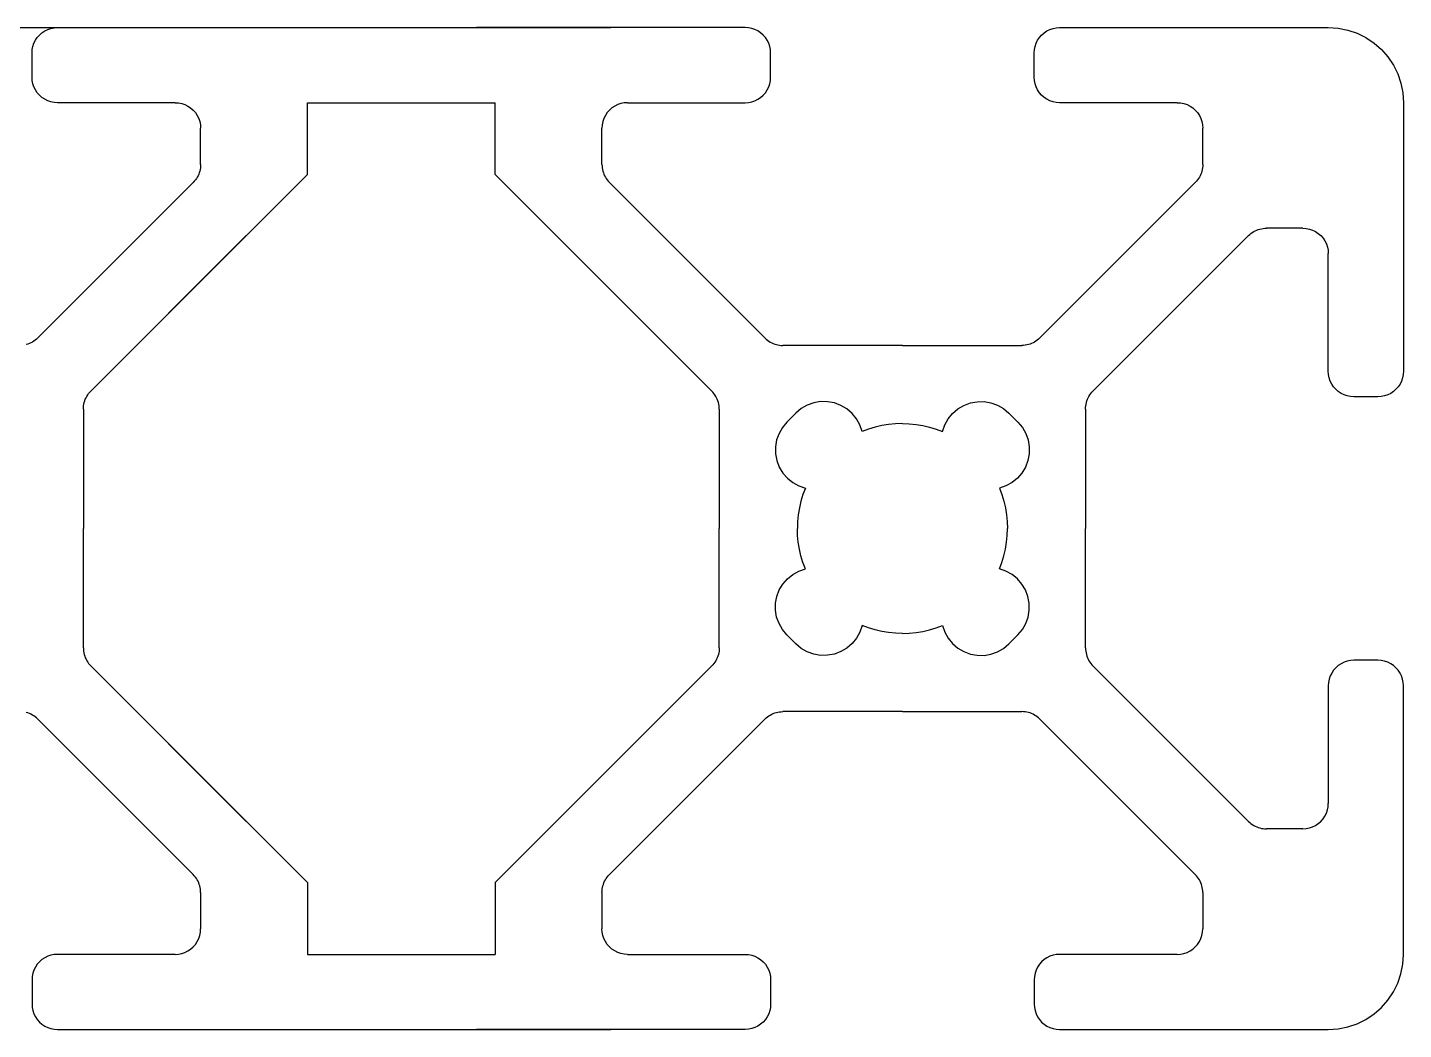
# Model space of a CAD drawing. Header units: millimetres. Extents: x 278 to 1158, y 380 to 680.
# Drawn here: x 1040.11 to 1067.57, y 660.41 to 680.41 of the extents above; entities that cross this region are included whole.
import ezdxf

# ---------------------------------------------------------------- set-up
doc = ezdxf.new("R2010")
doc.units = ezdxf.units.MM
doc.layers.add('paliglinija', color=3, linetype='Continuous')

# ---------------------------------------------------------------- blocks, each defined once
blk = doc.blocks.new('20x60')
for p, q in [((946.831, 684.846), (946.886, 684.883)), ((946.886, 684.883), (946.946, 684.913)), ((946.946, 684.913), (947.009, 684.934)), ((947.009, 684.934), (947.074, 684.947)), ((947.074, 684.947), (947.14, 684.951)), ((947.14, 684.951), (952.502, 684.951)), ((949.821, 684.951), (958.183, 684.951)), ((960.864, 684.951), (955.502, 684.951)), ((960.93, 684.947), (960.864, 684.951)), ((960.996, 684.934), (960.93, 684.947)), ((961.059, 684.913), (960.996, 684.934)), ((961.118, 684.883), (961.059, 684.913)), ((961.173, 684.846), (961.118, 684.883)), ((966.831, 684.846), (966.886, 684.883)), ((966.886, 684.883), (966.946, 684.913)), ((966.946, 684.913), (967.009, 684.934)), ((967.009, 684.934), (967.074, 684.947)), ((967.074, 684.947), (967.14, 684.951)), ((967.14, 684.951), (972.502, 684.951)), ((972.502, 684.951), (972.698, 684.938)), ((972.698, 684.938), (972.89, 684.9)), ((972.89, 684.9), (973.076, 684.837)), ((946.649, 684.575), (946.671, 684.638)), ((946.671, 684.638), (946.7, 684.697)), ((946.7, 684.697), (946.737, 684.752)), ((946.737, 684.752), (946.781, 684.802)), ((946.781, 684.802), (946.831, 684.846)), ((961.223, 684.802), (961.173, 684.846)), ((961.267, 684.752), (961.223, 684.802)), ((961.304, 684.697), (961.267, 684.752)), ((961.334, 684.638), (961.304, 684.697)), ((961.355, 684.575), (961.334, 684.638)), ((966.649, 684.575), (966.671, 684.638)), ((966.671, 684.638), (966.7, 684.697)), ((966.7, 684.697), (966.737, 684.752)), ((966.737, 684.752), (966.781, 684.802)), ((966.781, 684.802), (966.831, 684.846)), ((973.076, 684.837), (973.252, 684.75)), ((973.252, 684.75), (973.415, 684.641)), ((973.415, 684.641), (973.563, 684.512)), ((946.632, 684.443), (946.637, 684.51)), ((946.632, 683.959), (946.632, 684.443)), ((946.637, 684.51), (946.649, 684.575)), ((961.368, 684.51), (961.355, 684.575)), ((961.372, 684.443), (961.368, 684.51)), ((961.372, 683.959), (961.372, 684.443)), ((966.632, 684.443), (966.637, 684.51)), ((966.632, 683.959), (966.632, 684.443)), ((966.637, 684.51), (966.649, 684.575)), ((973.563, 684.512), (973.692, 684.364)), ((973.692, 684.364), (973.801, 684.201)), ((973.801, 684.201), (973.888, 684.025)), ((946.637, 683.893), (946.632, 683.959)), ((946.649, 683.828), (946.637, 683.893)), ((946.671, 683.765), (946.649, 683.828)), ((946.7, 683.705), (946.671, 683.765)), ((961.304, 683.705), (961.334, 683.765)), ((961.334, 683.765), (961.355, 683.828)), ((961.355, 683.828), (961.368, 683.893)), ((961.368, 683.893), (961.372, 683.959)), ((966.637, 683.893), (966.632, 683.959)), ((966.649, 683.828), (966.637, 683.893)), ((966.671, 683.765), (966.649, 683.828)), ((966.7, 683.705), (966.671, 683.765)), ((973.888, 684.025), (973.951, 683.839)), ((973.951, 683.839), (973.989, 683.647)), ((946.737, 683.65), (946.7, 683.705)), ((946.781, 683.6), (946.737, 683.65)), ((946.831, 683.556), (946.781, 683.6)), ((946.886, 683.519), (946.831, 683.556)), ((946.946, 683.49), (946.886, 683.519)), ((947.009, 683.469), (946.946, 683.49)), ((960.996, 683.469), (961.059, 683.49)), ((961.059, 683.49), (961.118, 683.519)), ((961.118, 683.519), (961.173, 683.556)), ((961.173, 683.556), (961.223, 683.6)), ((961.223, 683.6), (961.267, 683.65)), ((961.267, 683.65), (961.304, 683.705)), ((966.737, 683.65), (966.7, 683.705)), ((966.781, 683.6), (966.737, 683.65)), ((966.831, 683.556), (966.781, 683.6)), ((966.886, 683.519), (966.831, 683.556)), ((966.946, 683.49), (966.886, 683.519)), ((967.009, 683.469), (966.946, 683.49)), ((973.989, 683.647), (974.002, 683.451)), ((947.074, 683.456), (947.009, 683.469)), ((947.14, 683.451), (947.074, 683.456)), ((949.489, 683.451), (947.14, 683.451)), ((949.489, 683.451), (949.555, 683.447)), ((949.555, 683.447), (949.621, 683.434)), ((949.621, 683.434), (949.684, 683.413)), ((949.684, 683.413), (949.743, 683.383)), ((949.743, 683.383), (949.798, 683.346)), ((949.798, 683.346), (949.848, 683.302)), ((949.848, 683.302), (949.892, 683.252)), ((949.892, 683.252), (949.929, 683.197)), ((952.129, 682.017), (952.129, 683.451)), ((952.129, 683.451), (955.876, 683.451)), ((955.876, 682.017), (955.876, 683.451)), ((958.112, 683.252), (958.075, 683.197)), ((958.156, 683.302), (958.112, 683.252)), ((958.206, 683.346), (958.156, 683.302)), ((958.261, 683.383), (958.206, 683.346)), ((958.321, 683.413), (958.261, 683.383)), ((958.384, 683.434), (958.321, 683.413)), ((958.449, 683.447), (958.384, 683.434)), ((958.515, 683.451), (958.449, 683.447)), ((958.515, 683.451), (960.864, 683.451)), ((960.864, 683.451), (960.93, 683.456)), ((960.93, 683.456), (960.996, 683.469)), ((967.074, 683.456), (967.009, 683.469)), ((967.14, 683.451), (967.074, 683.456)), ((969.489, 683.451), (967.14, 683.451)), ((969.489, 683.451), (969.555, 683.447)), ((969.555, 683.447), (969.621, 683.434)), ((969.621, 683.434), (969.684, 683.413)), ((969.684, 683.413), (969.743, 683.383)), ((969.743, 683.383), (969.798, 683.346)), ((969.798, 683.346), (969.848, 683.302)), ((969.848, 683.302), (969.892, 683.252)), ((969.892, 683.252), (969.929, 683.197)), ((974.002, 683.451), (974.002, 678.089)), ((949.929, 683.197), (949.959, 683.138)), ((949.959, 683.138), (949.98, 683.075)), ((949.98, 683.075), (949.993, 683.01)), ((949.993, 683.01), (949.997, 682.943)), ((949.997, 682.217), (949.997, 682.943)), ((958.012, 683.01), (958.007, 682.943)), ((958.007, 682.217), (958.007, 682.943)), ((958.024, 683.075), (958.012, 683.01)), ((958.046, 683.138), (958.024, 683.075)), ((958.075, 683.197), (958.046, 683.138)), ((969.929, 683.197), (969.959, 683.138)), ((969.959, 683.138), (969.98, 683.075)), ((969.98, 683.075), (969.993, 683.01)), ((969.993, 683.01), (969.997, 682.943)), ((969.997, 682.217), (969.997, 682.943)), ((949.987, 682.118), (949.98, 682.086)), ((949.993, 682.151), (949.987, 682.118)), ((949.996, 682.184), (949.993, 682.151)), ((949.997, 682.217), (949.996, 682.184)), ((958.007, 682.217), (958.008, 682.184)), ((958.008, 682.184), (958.012, 682.151)), ((958.012, 682.151), (958.017, 682.118)), ((958.017, 682.118), (958.024, 682.086)), ((969.987, 682.118), (969.98, 682.086)), ((969.993, 682.151), (969.987, 682.118)), ((969.996, 682.184), (969.993, 682.151)), ((969.997, 682.217), (969.996, 682.184)), ((946.745, 678.755), (949.848, 681.858)), ((952.129, 682.017), (947.806, 677.694)), ((949.871, 681.882), (949.848, 681.858)), ((949.892, 681.908), (949.871, 681.882)), ((949.912, 681.935), (949.892, 681.908)), ((949.929, 681.963), (949.912, 681.935)), ((949.945, 681.993), (949.929, 681.963)), ((949.959, 682.023), (949.945, 681.993)), ((949.97, 682.054), (949.959, 682.023)), ((949.98, 682.086), (949.97, 682.054)), ((955.876, 682.017), (960.198, 677.694)), ((958.024, 682.086), (958.034, 682.054)), ((958.034, 682.054), (958.046, 682.023)), ((958.046, 682.023), (958.06, 681.993)), ((958.06, 681.993), (958.075, 681.963)), ((958.075, 681.963), (958.093, 681.935)), ((958.093, 681.935), (958.112, 681.908)), ((958.112, 681.908), (958.133, 681.882)), ((958.133, 681.882), (958.156, 681.858)), ((961.259, 678.755), (958.156, 681.858)), ((966.745, 678.755), (969.848, 681.858)), ((969.871, 681.882), (969.848, 681.858)), ((969.892, 681.908), (969.871, 681.882)), ((969.912, 681.935), (969.892, 681.908)), ((969.929, 681.963), (969.912, 681.935)), ((969.945, 681.993), (969.929, 681.963)), ((969.959, 682.023), (969.945, 681.993)), ((969.97, 682.054), (969.959, 682.023)), ((969.98, 682.086), (969.97, 682.054)), ((950.909, 680.797), (947.806, 677.694)), ((957.095, 680.797), (960.198, 677.694)), ((970.909, 680.797), (967.806, 677.694)), ((970.909, 680.797), (970.933, 680.82)), ((970.933, 680.82), (970.959, 680.841)), ((970.959, 680.841), (970.986, 680.861)), ((970.986, 680.861), (971.014, 680.878)), ((971.014, 680.878), (971.044, 680.894)), ((971.044, 680.894), (971.074, 680.908)), ((971.074, 680.908), (971.105, 680.919)), ((971.105, 680.919), (971.137, 680.929)), ((971.137, 680.929), (971.169, 680.936)), ((971.169, 680.936), (971.202, 680.942)), ((971.202, 680.942), (971.235, 680.945)), ((971.235, 680.945), (971.268, 680.946)), ((971.994, 680.946), (971.268, 680.946)), ((971.994, 680.946), (972.06, 680.942)), ((972.06, 680.942), (972.126, 680.929)), ((972.126, 680.929), (972.189, 680.908)), ((972.189, 680.908), (972.248, 680.878)), ((972.248, 680.878), (972.303, 680.841)), ((972.303, 680.841), (972.353, 680.797)), ((972.353, 680.797), (972.397, 680.747)), ((972.397, 680.747), (972.434, 680.692)), ((972.434, 680.692), (972.464, 680.633)), ((972.464, 680.633), (972.485, 680.57)), ((972.485, 680.57), (972.498, 680.505)), ((972.498, 680.505), (972.502, 680.438)), ((972.502, 678.089), (972.502, 680.438)), ((946.549, 678.633), (946.518, 678.624)), ((946.58, 678.645), (946.549, 678.633)), ((946.611, 678.659), (946.58, 678.645)), ((946.64, 678.674), (946.611, 678.659)), ((946.668, 678.692), (946.64, 678.674)), ((946.695, 678.711), (946.668, 678.692)), ((946.721, 678.732), (946.695, 678.711)), ((946.745, 678.755), (946.721, 678.732)), ((961.259, 678.755), (961.283, 678.732)), ((961.283, 678.732), (961.309, 678.711)), ((961.309, 678.711), (961.336, 678.692)), ((961.336, 678.692), (961.364, 678.674)), ((961.364, 678.674), (961.394, 678.659)), ((961.394, 678.659), (961.424, 678.645)), ((961.424, 678.645), (961.455, 678.633)), ((961.455, 678.633), (961.487, 678.624)), ((961.487, 678.624), (961.519, 678.616)), ((961.519, 678.616), (961.552, 678.611)), ((961.552, 678.611), (961.585, 678.607)), ((961.585, 678.607), (961.618, 678.606)), ((964.002, 678.606), (961.618, 678.606)), ((964.002, 678.606), (966.386, 678.606)), ((966.419, 678.607), (966.386, 678.606)), ((966.452, 678.611), (966.419, 678.607)), ((966.485, 678.616), (966.452, 678.611)), ((966.518, 678.624), (966.485, 678.616)), ((966.549, 678.633), (966.518, 678.624)), ((966.58, 678.645), (966.549, 678.633)), ((966.611, 678.659), (966.58, 678.645)), ((966.64, 678.674), (966.611, 678.659)), ((966.668, 678.692), (966.64, 678.674)), ((966.695, 678.711), (966.668, 678.692)), ((966.721, 678.732), (966.695, 678.711)), ((966.745, 678.755), (966.721, 678.732)), ((972.507, 678.023), (972.502, 678.089)), ((972.519, 677.958), (972.507, 678.023)), ((973.998, 678.023), (973.985, 677.958)), ((974.002, 678.089), (973.998, 678.023)), ((972.541, 677.895), (972.519, 677.958)), ((972.57, 677.835), (972.541, 677.895)), ((972.607, 677.78), (972.57, 677.835)), ((972.651, 677.73), (972.607, 677.78)), ((972.701, 677.686), (972.651, 677.73)), ((973.853, 677.73), (973.803, 677.686)), ((973.897, 677.78), (973.853, 677.73)), ((973.934, 677.835), (973.897, 677.78)), ((973.964, 677.895), (973.934, 677.835)), ((973.985, 677.958), (973.964, 677.895)), ((947.667, 677.434), (947.674, 677.467)), ((947.674, 677.467), (947.684, 677.498)), ((947.684, 677.498), (947.696, 677.53)), ((947.696, 677.53), (947.71, 677.56)), ((947.71, 677.56), (947.725, 677.589)), ((947.725, 677.589), (947.743, 677.617)), ((947.743, 677.617), (947.762, 677.644)), ((947.762, 677.644), (947.783, 677.67)), ((947.783, 677.67), (947.806, 677.694)), ((960.221, 677.67), (960.198, 677.694)), ((960.242, 677.644), (960.221, 677.67)), ((960.262, 677.617), (960.242, 677.644)), ((960.279, 677.589), (960.262, 677.617)), ((960.295, 677.56), (960.279, 677.589)), ((960.309, 677.53), (960.295, 677.56)), ((960.32, 677.498), (960.309, 677.53)), ((960.33, 677.467), (960.32, 677.498)), ((960.337, 677.434), (960.33, 677.467)), ((962.234, 677.461), (962.104, 677.414)), ((962.371, 677.484), (962.234, 677.461)), ((962.509, 677.483), (962.371, 677.484)), ((962.646, 677.457), (962.509, 677.483)), ((962.775, 677.408), (962.646, 677.457)), ((965.229, 677.408), (965.359, 677.457)), ((965.359, 677.457), (965.495, 677.483)), ((965.495, 677.483), (965.633, 677.484)), ((965.633, 677.484), (965.77, 677.461)), ((965.77, 677.461), (965.901, 677.414)), ((967.667, 677.434), (967.674, 677.467)), ((967.674, 677.467), (967.684, 677.498)), ((967.684, 677.498), (967.696, 677.53)), ((967.696, 677.53), (967.71, 677.56)), ((967.71, 677.56), (967.725, 677.589)), ((967.725, 677.589), (967.743, 677.617)), ((967.743, 677.617), (967.762, 677.644)), ((967.762, 677.644), (967.783, 677.67)), ((967.783, 677.67), (967.806, 677.694)), ((972.756, 677.649), (972.701, 677.686)), ((972.816, 677.62), (972.756, 677.649)), ((972.879, 677.599), (972.816, 677.62)), ((972.944, 677.586), (972.879, 677.599)), ((973.01, 677.581), (972.944, 677.586)), ((973.494, 677.581), (973.01, 677.581)), ((973.56, 677.586), (973.494, 677.581)), ((973.626, 677.599), (973.56, 677.586)), ((973.689, 677.62), (973.626, 677.599)), ((973.748, 677.649), (973.689, 677.62)), ((973.803, 677.686), (973.748, 677.649)), ((947.657, 677.335), (947.658, 677.368)), ((947.657, 677.335), (947.657, 674.951)), ((947.658, 677.368), (947.662, 677.401)), ((947.662, 677.401), (947.667, 677.434)), ((960.343, 677.401), (960.337, 677.434)), ((960.346, 677.368), (960.343, 677.401)), ((960.347, 677.335), (960.346, 677.368)), ((960.347, 677.335), (960.347, 674.951)), ((961.877, 677.256), (961.698, 677.076)), ((961.984, 677.345), (961.877, 677.256)), ((962.104, 677.414), (961.984, 677.345)), ((962.894, 677.337), (962.775, 677.408)), ((962.999, 677.247), (962.894, 677.337)), ((963.087, 677.139), (962.999, 677.247)), ((964.918, 677.139), (965.005, 677.247)), ((965.005, 677.247), (965.11, 677.337)), ((965.11, 677.337), (965.229, 677.408)), ((965.901, 677.414), (966.021, 677.345)), ((966.021, 677.345), (966.127, 677.256)), ((966.127, 677.256), (966.307, 677.076)), ((967.657, 677.335), (967.658, 677.368)), ((967.657, 677.335), (967.657, 674.951)), ((967.658, 677.368), (967.662, 677.401)), ((967.662, 677.401), (967.667, 677.434)), ((961.609, 676.97), (961.54, 676.85)), ((961.698, 677.076), (961.609, 676.97)), ((963.154, 677.018), (963.087, 677.139)), ((963.198, 676.886), (963.154, 677.018)), ((963.327, 676.935), (963.198, 676.886)), ((963.458, 676.975), (963.327, 676.935)), ((963.592, 677.006), (963.458, 676.975)), ((963.728, 677.029), (963.592, 677.006)), ((963.865, 677.042), (963.728, 677.029)), ((964.002, 677.047), (963.865, 677.042)), ((964.002, 677.047), (964.14, 677.042)), ((964.14, 677.042), (964.276, 677.029)), ((964.276, 677.029), (964.412, 677.006)), ((964.412, 677.006), (964.546, 676.975)), ((964.546, 676.975), (964.678, 676.935)), ((964.678, 676.935), (964.806, 676.886)), ((964.806, 676.886), (964.851, 677.018)), ((964.851, 677.018), (964.918, 677.139)), ((966.307, 677.076), (966.396, 676.97)), ((966.396, 676.97), (966.465, 676.85)), ((961.493, 676.719), (961.47, 676.583)), ((961.54, 676.85), (961.493, 676.719)), ((966.465, 676.85), (966.511, 676.719)), ((966.511, 676.719), (966.535, 676.583)), ((961.47, 676.583), (961.471, 676.444)), ((961.471, 676.444), (961.496, 676.308)), ((966.534, 676.444), (966.508, 676.308)), ((966.535, 676.583), (966.534, 676.444)), ((961.496, 676.308), (961.545, 676.178)), ((961.545, 676.178), (961.616, 676.059)), ((966.459, 676.178), (966.388, 676.059)), ((966.508, 676.308), (966.459, 676.178)), ((961.616, 676.059), (961.707, 675.954)), ((961.707, 675.954), (961.815, 675.867)), ((961.815, 675.867), (961.936, 675.8)), ((961.936, 675.8), (962.067, 675.755)), ((966.069, 675.8), (965.937, 675.755)), ((966.19, 675.867), (966.069, 675.8)), ((966.298, 675.954), (966.19, 675.867)), ((966.388, 676.059), (966.298, 675.954)), ((962.018, 675.627), (961.978, 675.495)), ((962.067, 675.755), (962.018, 675.627)), ((965.937, 675.755), (965.986, 675.627)), ((965.986, 675.627), (966.026, 675.495)), ((961.947, 675.361), (961.925, 675.225)), ((961.978, 675.495), (961.947, 675.361)), ((966.026, 675.495), (966.057, 675.361)), ((966.057, 675.361), (966.08, 675.225)), ((961.911, 675.089), (961.907, 674.951)), ((961.925, 675.225), (961.911, 675.089)), ((966.08, 675.225), (966.093, 675.089)), ((966.093, 675.089), (966.098, 674.951)), ((947.657, 672.567), (947.657, 674.951)), ((960.347, 672.567), (960.347, 674.951)), ((961.911, 674.814), (961.907, 674.951)), ((961.925, 674.677), (961.911, 674.814)), ((966.08, 674.677), (966.093, 674.814)), ((966.093, 674.814), (966.098, 674.951)), ((967.657, 672.567), (967.657, 674.951)), ((961.947, 674.541), (961.925, 674.677)), ((961.978, 674.407), (961.947, 674.541)), ((966.026, 674.407), (966.057, 674.541)), ((966.057, 674.541), (966.08, 674.677)), ((961.936, 674.103), (962.067, 674.147)), ((962.018, 674.276), (961.978, 674.407)), ((962.067, 674.147), (962.018, 674.276)), ((965.937, 674.147), (965.986, 674.276)), ((966.069, 674.103), (965.937, 674.147)), ((965.986, 674.276), (966.026, 674.407)), ((961.616, 673.843), (961.707, 673.948)), ((961.707, 673.948), (961.815, 674.036)), ((961.815, 674.036), (961.936, 674.103)), ((966.19, 674.036), (966.069, 674.103)), ((966.298, 673.948), (966.19, 674.036)), ((966.388, 673.843), (966.298, 673.948)), ((961.496, 673.595), (961.545, 673.724)), ((961.545, 673.724), (961.616, 673.843)), ((966.459, 673.724), (966.388, 673.843)), ((966.508, 673.595), (966.459, 673.724)), ((961.47, 673.32), (961.471, 673.458)), ((961.471, 673.458), (961.496, 673.595)), ((966.534, 673.458), (966.508, 673.595)), ((966.535, 673.32), (966.534, 673.458)), ((961.493, 673.183), (961.47, 673.32)), ((961.54, 673.053), (961.493, 673.183)), ((961.609, 672.933), (961.54, 673.053)), ((966.396, 672.933), (966.465, 673.053)), ((966.465, 673.053), (966.511, 673.183)), ((966.511, 673.183), (966.535, 673.32)), ((961.698, 672.826), (961.609, 672.933)), ((961.877, 672.647), (961.698, 672.826)), ((963.154, 672.885), (963.087, 672.764)), ((963.198, 673.016), (963.154, 672.885)), ((963.327, 672.968), (963.198, 673.016)), ((963.458, 672.927), (963.327, 672.968)), ((963.592, 672.896), (963.458, 672.927)), ((963.728, 672.874), (963.592, 672.896)), ((963.865, 672.86), (963.728, 672.874)), ((964.002, 672.856), (963.865, 672.86)), ((964.002, 672.856), (964.14, 672.86)), ((964.14, 672.86), (964.276, 672.874)), ((964.276, 672.874), (964.412, 672.896)), ((964.412, 672.896), (964.546, 672.927)), ((964.546, 672.927), (964.678, 672.968)), ((964.678, 672.968), (964.806, 673.016)), ((964.806, 673.016), (964.851, 672.885)), ((964.851, 672.885), (964.918, 672.764)), ((966.127, 672.647), (966.307, 672.826)), ((966.307, 672.826), (966.396, 672.933)), ((947.657, 672.567), (947.658, 672.534)), ((947.658, 672.534), (947.662, 672.501)), ((947.662, 672.501), (947.667, 672.468)), ((960.343, 672.501), (960.337, 672.468)), ((960.346, 672.534), (960.343, 672.501)), ((960.347, 672.567), (960.346, 672.534)), ((961.984, 672.558), (961.877, 672.647)), ((962.104, 672.489), (961.984, 672.558)), ((962.894, 672.565), (962.775, 672.494)), ((962.999, 672.656), (962.894, 672.565)), ((963.087, 672.764), (962.999, 672.656)), ((964.918, 672.764), (965.005, 672.656)), ((965.005, 672.656), (965.11, 672.565)), ((965.11, 672.565), (965.229, 672.494)), ((965.901, 672.489), (966.021, 672.558)), ((966.021, 672.558), (966.127, 672.647)), ((967.657, 672.567), (967.658, 672.534)), ((967.658, 672.534), (967.662, 672.501)), ((967.662, 672.501), (967.667, 672.468)), ((947.667, 672.468), (947.674, 672.436)), ((947.674, 672.436), (947.684, 672.404)), ((947.684, 672.404), (947.696, 672.373)), ((947.696, 672.373), (947.71, 672.343)), ((947.71, 672.343), (947.725, 672.313)), ((947.725, 672.313), (947.743, 672.285)), ((947.743, 672.285), (947.762, 672.258)), ((947.762, 672.258), (947.783, 672.232)), ((947.783, 672.232), (947.806, 672.208)), ((960.221, 672.232), (960.198, 672.208)), ((960.242, 672.258), (960.221, 672.232)), ((960.262, 672.285), (960.242, 672.258)), ((960.279, 672.313), (960.262, 672.285)), ((960.295, 672.343), (960.279, 672.313)), ((960.309, 672.373), (960.295, 672.343)), ((960.32, 672.404), (960.309, 672.373)), ((960.33, 672.436), (960.32, 672.404)), ((960.337, 672.468), (960.33, 672.436)), ((962.234, 672.442), (962.104, 672.489)), ((962.371, 672.419), (962.234, 672.442)), ((962.509, 672.42), (962.371, 672.419)), ((962.646, 672.445), (962.509, 672.42)), ((962.775, 672.494), (962.646, 672.445)), ((965.229, 672.494), (965.359, 672.445)), ((965.359, 672.445), (965.495, 672.42)), ((965.495, 672.42), (965.633, 672.419)), ((965.633, 672.419), (965.77, 672.442)), ((965.77, 672.442), (965.901, 672.489)), ((967.667, 672.468), (967.674, 672.436)), ((967.674, 672.436), (967.684, 672.404)), ((967.684, 672.404), (967.696, 672.373)), ((967.696, 672.373), (967.71, 672.343)), ((967.71, 672.343), (967.725, 672.313)), ((967.725, 672.313), (967.743, 672.285)), ((967.743, 672.285), (967.762, 672.258)), ((967.762, 672.258), (967.783, 672.232)), ((967.783, 672.232), (967.806, 672.208)), ((972.756, 672.253), (972.701, 672.216)), ((972.816, 672.283), (972.756, 672.253)), ((972.879, 672.304), (972.816, 672.283)), ((972.944, 672.317), (972.879, 672.304)), ((973.01, 672.321), (972.944, 672.317)), ((973.494, 672.321), (973.01, 672.321)), ((973.56, 672.317), (973.494, 672.321)), ((973.626, 672.304), (973.56, 672.317)), ((973.689, 672.283), (973.626, 672.304)), ((973.748, 672.253), (973.689, 672.283)), ((973.803, 672.216), (973.748, 672.253)), ((950.909, 669.105), (947.806, 672.208)), ((952.129, 667.885), (947.806, 672.208)), ((955.876, 667.885), (960.198, 672.208)), ((957.095, 669.105), (960.198, 672.208)), ((970.909, 669.105), (967.806, 672.208)), ((972.541, 672.008), (972.519, 671.945)), ((972.57, 672.067), (972.541, 672.008)), ((972.607, 672.122), (972.57, 672.067)), ((972.651, 672.172), (972.607, 672.122)), ((972.701, 672.216), (972.651, 672.172)), ((973.853, 672.172), (973.803, 672.216)), ((973.897, 672.122), (973.853, 672.172)), ((973.934, 672.067), (973.897, 672.122)), ((973.964, 672.008), (973.934, 672.067)), ((973.985, 671.945), (973.964, 672.008)), ((972.507, 671.88), (972.502, 671.813)), ((972.502, 671.813), (972.502, 669.464)), ((972.519, 671.945), (972.507, 671.88)), ((973.998, 671.88), (973.985, 671.945)), ((974.002, 671.813), (973.998, 671.88)), ((974.002, 666.451), (974.002, 671.813)), ((946.549, 671.269), (946.518, 671.279)), ((946.58, 671.258), (946.549, 671.269)), ((946.611, 671.244), (946.58, 671.258)), ((946.64, 671.228), (946.611, 671.244)), ((946.668, 671.211), (946.64, 671.228)), ((946.695, 671.191), (946.668, 671.211)), ((946.721, 671.17), (946.695, 671.191)), ((946.745, 671.147), (946.721, 671.17)), ((946.745, 671.147), (949.848, 668.044)), ((961.259, 671.147), (958.156, 668.044)), ((961.259, 671.147), (961.283, 671.17)), ((961.283, 671.17), (961.309, 671.191)), ((961.309, 671.191), (961.336, 671.211)), ((961.336, 671.211), (961.364, 671.228)), ((961.364, 671.228), (961.394, 671.244)), ((961.394, 671.244), (961.424, 671.258)), ((961.424, 671.258), (961.455, 671.269)), ((961.455, 671.269), (961.487, 671.279)), ((961.487, 671.279), (961.519, 671.286)), ((961.519, 671.286), (961.552, 671.292)), ((961.552, 671.292), (961.585, 671.295)), ((961.585, 671.295), (961.618, 671.296)), ((964.002, 671.296), (961.618, 671.296)), ((964.002, 671.296), (966.386, 671.296)), ((966.419, 671.295), (966.386, 671.296)), ((966.452, 671.292), (966.419, 671.295)), ((966.485, 671.286), (966.452, 671.292)), ((966.518, 671.279), (966.485, 671.286)), ((966.549, 671.269), (966.518, 671.279)), ((966.58, 671.258), (966.549, 671.269)), ((966.611, 671.244), (966.58, 671.258)), ((966.64, 671.228), (966.611, 671.244)), ((966.668, 671.211), (966.64, 671.228)), ((966.695, 671.191), (966.668, 671.211)), ((966.721, 671.17), (966.695, 671.191)), ((966.745, 671.147), (966.721, 671.17)), ((966.745, 671.147), (969.848, 668.044)), ((972.397, 669.155), (972.434, 669.21)), ((972.434, 669.21), (972.464, 669.27)), ((972.464, 669.27), (972.485, 669.333)), ((972.485, 669.333), (972.498, 669.398)), ((972.498, 669.398), (972.502, 669.464)), ((970.909, 669.105), (970.933, 669.082)), ((970.933, 669.082), (970.959, 669.061)), ((970.959, 669.061), (970.986, 669.042)), ((970.986, 669.042), (971.014, 669.024)), ((971.014, 669.024), (971.044, 669.009)), ((971.044, 669.009), (971.074, 668.995)), ((971.074, 668.995), (971.105, 668.983)), ((971.105, 668.983), (971.137, 668.974)), ((971.137, 668.974), (971.169, 668.966)), ((971.169, 668.966), (971.202, 668.961)), ((971.202, 668.961), (971.235, 668.957)), ((971.235, 668.957), (971.268, 668.956)), ((971.994, 668.956), (971.268, 668.956)), ((971.994, 668.956), (972.06, 668.961)), ((972.06, 668.961), (972.126, 668.974)), ((972.126, 668.974), (972.189, 668.995)), ((972.189, 668.995), (972.248, 669.024)), ((972.248, 669.024), (972.303, 669.061)), ((972.303, 669.061), (972.353, 669.105)), ((972.353, 669.105), (972.397, 669.155)), ((949.871, 668.02), (949.848, 668.044)), ((949.892, 667.994), (949.871, 668.02)), ((949.912, 667.967), (949.892, 667.994)), ((949.929, 667.939), (949.912, 667.967)), ((949.945, 667.91), (949.929, 667.939)), ((949.959, 667.88), (949.945, 667.91)), ((949.97, 667.848), (949.959, 667.88)), ((949.98, 667.817), (949.97, 667.848)), ((952.129, 667.885), (952.129, 666.451)), ((955.876, 667.885), (955.876, 666.451)), ((958.024, 667.817), (958.034, 667.848)), ((958.034, 667.848), (958.046, 667.88)), ((958.046, 667.88), (958.06, 667.91)), ((958.06, 667.91), (958.075, 667.939)), ((958.075, 667.939), (958.093, 667.967)), ((958.093, 667.967), (958.112, 667.994)), ((958.112, 667.994), (958.133, 668.02)), ((958.133, 668.02), (958.156, 668.044)), ((969.871, 668.02), (969.848, 668.044)), ((969.892, 667.994), (969.871, 668.02)), ((969.912, 667.967), (969.892, 667.994)), ((969.929, 667.939), (969.912, 667.967)), ((969.945, 667.91), (969.929, 667.939)), ((969.959, 667.88), (969.945, 667.91)), ((969.97, 667.848), (969.959, 667.88)), ((969.98, 667.817), (969.97, 667.848)), ((949.987, 667.784), (949.98, 667.817)), ((949.993, 667.751), (949.987, 667.784)), ((949.996, 667.718), (949.993, 667.751)), ((949.997, 667.685), (949.996, 667.718)), ((949.997, 667.685), (949.997, 666.959)), ((958.007, 667.685), (958.008, 667.718)), ((958.007, 667.685), (958.007, 666.959)), ((958.008, 667.718), (958.012, 667.751)), ((958.012, 667.751), (958.017, 667.784)), ((958.017, 667.784), (958.024, 667.817)), ((969.987, 667.784), (969.98, 667.817)), ((969.993, 667.751), (969.987, 667.784)), ((969.996, 667.718), (969.993, 667.751)), ((969.997, 667.685), (969.996, 667.718)), ((969.997, 667.685), (969.997, 666.959)), ((949.929, 666.705), (949.959, 666.765)), ((949.959, 666.765), (949.98, 666.828)), ((949.98, 666.828), (949.993, 666.893)), ((949.993, 666.893), (949.997, 666.959)), ((958.012, 666.893), (958.007, 666.959)), ((958.024, 666.828), (958.012, 666.893)), ((958.046, 666.765), (958.024, 666.828)), ((958.075, 666.705), (958.046, 666.765)), ((969.929, 666.705), (969.959, 666.765)), ((969.959, 666.765), (969.98, 666.828)), ((969.98, 666.828), (969.993, 666.893)), ((969.993, 666.893), (969.997, 666.959)), ((949.555, 666.456), (949.621, 666.469)), ((949.621, 666.469), (949.684, 666.49)), ((949.684, 666.49), (949.743, 666.519)), ((949.743, 666.519), (949.798, 666.556)), ((949.798, 666.556), (949.848, 666.6)), ((949.848, 666.6), (949.892, 666.65)), ((949.892, 666.65), (949.929, 666.705)), ((958.112, 666.65), (958.075, 666.705)), ((958.156, 666.6), (958.112, 666.65)), ((958.206, 666.556), (958.156, 666.6)), ((958.261, 666.519), (958.206, 666.556)), ((958.321, 666.49), (958.261, 666.519)), ((958.384, 666.469), (958.321, 666.49)), ((958.449, 666.456), (958.384, 666.469)), ((969.555, 666.456), (969.621, 666.469)), ((969.621, 666.469), (969.684, 666.49)), ((969.684, 666.49), (969.743, 666.519)), ((969.743, 666.519), (969.798, 666.556)), ((969.798, 666.556), (969.848, 666.6)), ((969.848, 666.6), (969.892, 666.65)), ((969.892, 666.65), (969.929, 666.705)), ((946.7, 666.197), (946.671, 666.138)), ((946.737, 666.252), (946.7, 666.197)), ((946.781, 666.302), (946.737, 666.252)), ((946.831, 666.346), (946.781, 666.302)), ((946.886, 666.383), (946.831, 666.346)), ((946.946, 666.413), (946.886, 666.383)), ((947.009, 666.434), (946.946, 666.413)), ((947.074, 666.447), (947.009, 666.434)), ((947.14, 666.451), (947.074, 666.447)), ((949.489, 666.451), (947.14, 666.451)), ((949.489, 666.451), (949.555, 666.456)), ((952.129, 666.451), (955.876, 666.451)), ((958.515, 666.451), (958.449, 666.456)), ((958.515, 666.451), (960.864, 666.451)), ((960.864, 666.451), (960.93, 666.447)), ((960.93, 666.447), (960.996, 666.434)), ((960.996, 666.434), (961.059, 666.413)), ((961.059, 666.413), (961.118, 666.383)), ((961.118, 666.383), (961.173, 666.346)), ((961.173, 666.346), (961.223, 666.302)), ((961.223, 666.302), (961.267, 666.252)), ((961.267, 666.252), (961.304, 666.197)), ((961.304, 666.197), (961.334, 666.138)), ((966.7, 666.197), (966.671, 666.138)), ((966.737, 666.252), (966.7, 666.197)), ((966.781, 666.302), (966.737, 666.252)), ((966.831, 666.346), (966.781, 666.302)), ((966.886, 666.383), (966.831, 666.346)), ((966.946, 666.413), (966.886, 666.383)), ((967.009, 666.434), (966.946, 666.413)), ((967.074, 666.447), (967.009, 666.434)), ((967.14, 666.451), (967.074, 666.447)), ((969.489, 666.451), (967.14, 666.451)), ((969.489, 666.451), (969.555, 666.456)), ((973.951, 666.063), (973.989, 666.255)), ((973.989, 666.255), (974.002, 666.451)), ((946.637, 666.01), (946.632, 665.943)), ((946.632, 665.943), (946.632, 665.459)), ((946.649, 666.075), (946.637, 666.01)), ((946.671, 666.138), (946.649, 666.075)), ((961.334, 666.138), (961.355, 666.075)), ((961.355, 666.075), (961.368, 666.01)), ((961.368, 666.01), (961.372, 665.943)), ((961.372, 665.943), (961.372, 665.459)), ((966.637, 666.01), (966.632, 665.943)), ((966.632, 665.943), (966.632, 665.459)), ((966.649, 666.075), (966.637, 666.01)), ((966.671, 666.138), (966.649, 666.075)), ((973.888, 665.877), (973.951, 666.063)), ((973.692, 665.538), (973.801, 665.701)), ((973.801, 665.701), (973.888, 665.877)), ((946.632, 665.459), (946.637, 665.393)), ((946.637, 665.393), (946.649, 665.328)), ((961.368, 665.393), (961.355, 665.328)), ((961.372, 665.459), (961.368, 665.393)), ((966.632, 665.459), (966.637, 665.393)), ((966.637, 665.393), (966.649, 665.328)), ((973.415, 665.261), (973.563, 665.391)), ((973.563, 665.391), (973.692, 665.538)), ((946.649, 665.328), (946.671, 665.265)), ((946.671, 665.265), (946.7, 665.205)), ((946.7, 665.205), (946.737, 665.15)), ((946.737, 665.15), (946.781, 665.1)), ((946.781, 665.1), (946.831, 665.056)), ((961.223, 665.1), (961.173, 665.056)), ((961.267, 665.15), (961.223, 665.1)), ((961.304, 665.205), (961.267, 665.15)), ((961.334, 665.265), (961.304, 665.205)), ((961.355, 665.328), (961.334, 665.265)), ((966.649, 665.328), (966.671, 665.265)), ((966.671, 665.265), (966.7, 665.205)), ((966.7, 665.205), (966.737, 665.15)), ((966.737, 665.15), (966.781, 665.1)), ((966.781, 665.1), (966.831, 665.056)), ((973.076, 665.065), (973.252, 665.152)), ((973.252, 665.152), (973.415, 665.261)), ((946.831, 665.056), (946.886, 665.019)), ((946.886, 665.019), (946.946, 664.99)), ((946.946, 664.99), (947.009, 664.969)), ((947.009, 664.969), (947.074, 664.956)), ((947.074, 664.956), (947.14, 664.951)), ((947.14, 664.951), (952.502, 664.951)), ((949.821, 664.951), (958.183, 664.951)), ((960.864, 664.951), (955.502, 664.951)), ((960.93, 664.956), (960.864, 664.951)), ((960.996, 664.969), (960.93, 664.956)), ((961.059, 664.99), (960.996, 664.969)), ((961.118, 665.019), (961.059, 664.99)), ((961.173, 665.056), (961.118, 665.019)), ((966.831, 665.056), (966.886, 665.019)), ((966.886, 665.019), (966.946, 664.99)), ((966.946, 664.99), (967.009, 664.969)), ((967.009, 664.969), (967.074, 664.956)), ((967.074, 664.956), (967.14, 664.951)), ((967.14, 664.951), (972.502, 664.951)), ((972.502, 664.951), (972.698, 664.964)), ((972.698, 664.964), (972.89, 665.002)), ((972.89, 665.002), (973.076, 665.065))]:
    blk.add_line(p, q)

msp = doc.modelspace()

# ---------------------------------------------------------------- linework, layer by layer
at = {"layer": 'paliglinija'}
msp.add_line((1027.572, 680.408), (1047.572, 680.408), dxfattribs=at)

# ---------------------------------------------------------------- block references
msp.add_blockref('20x60', (93.569, -4.543), dxfattribs=at)

doc.saveas('drawing.dxf')
